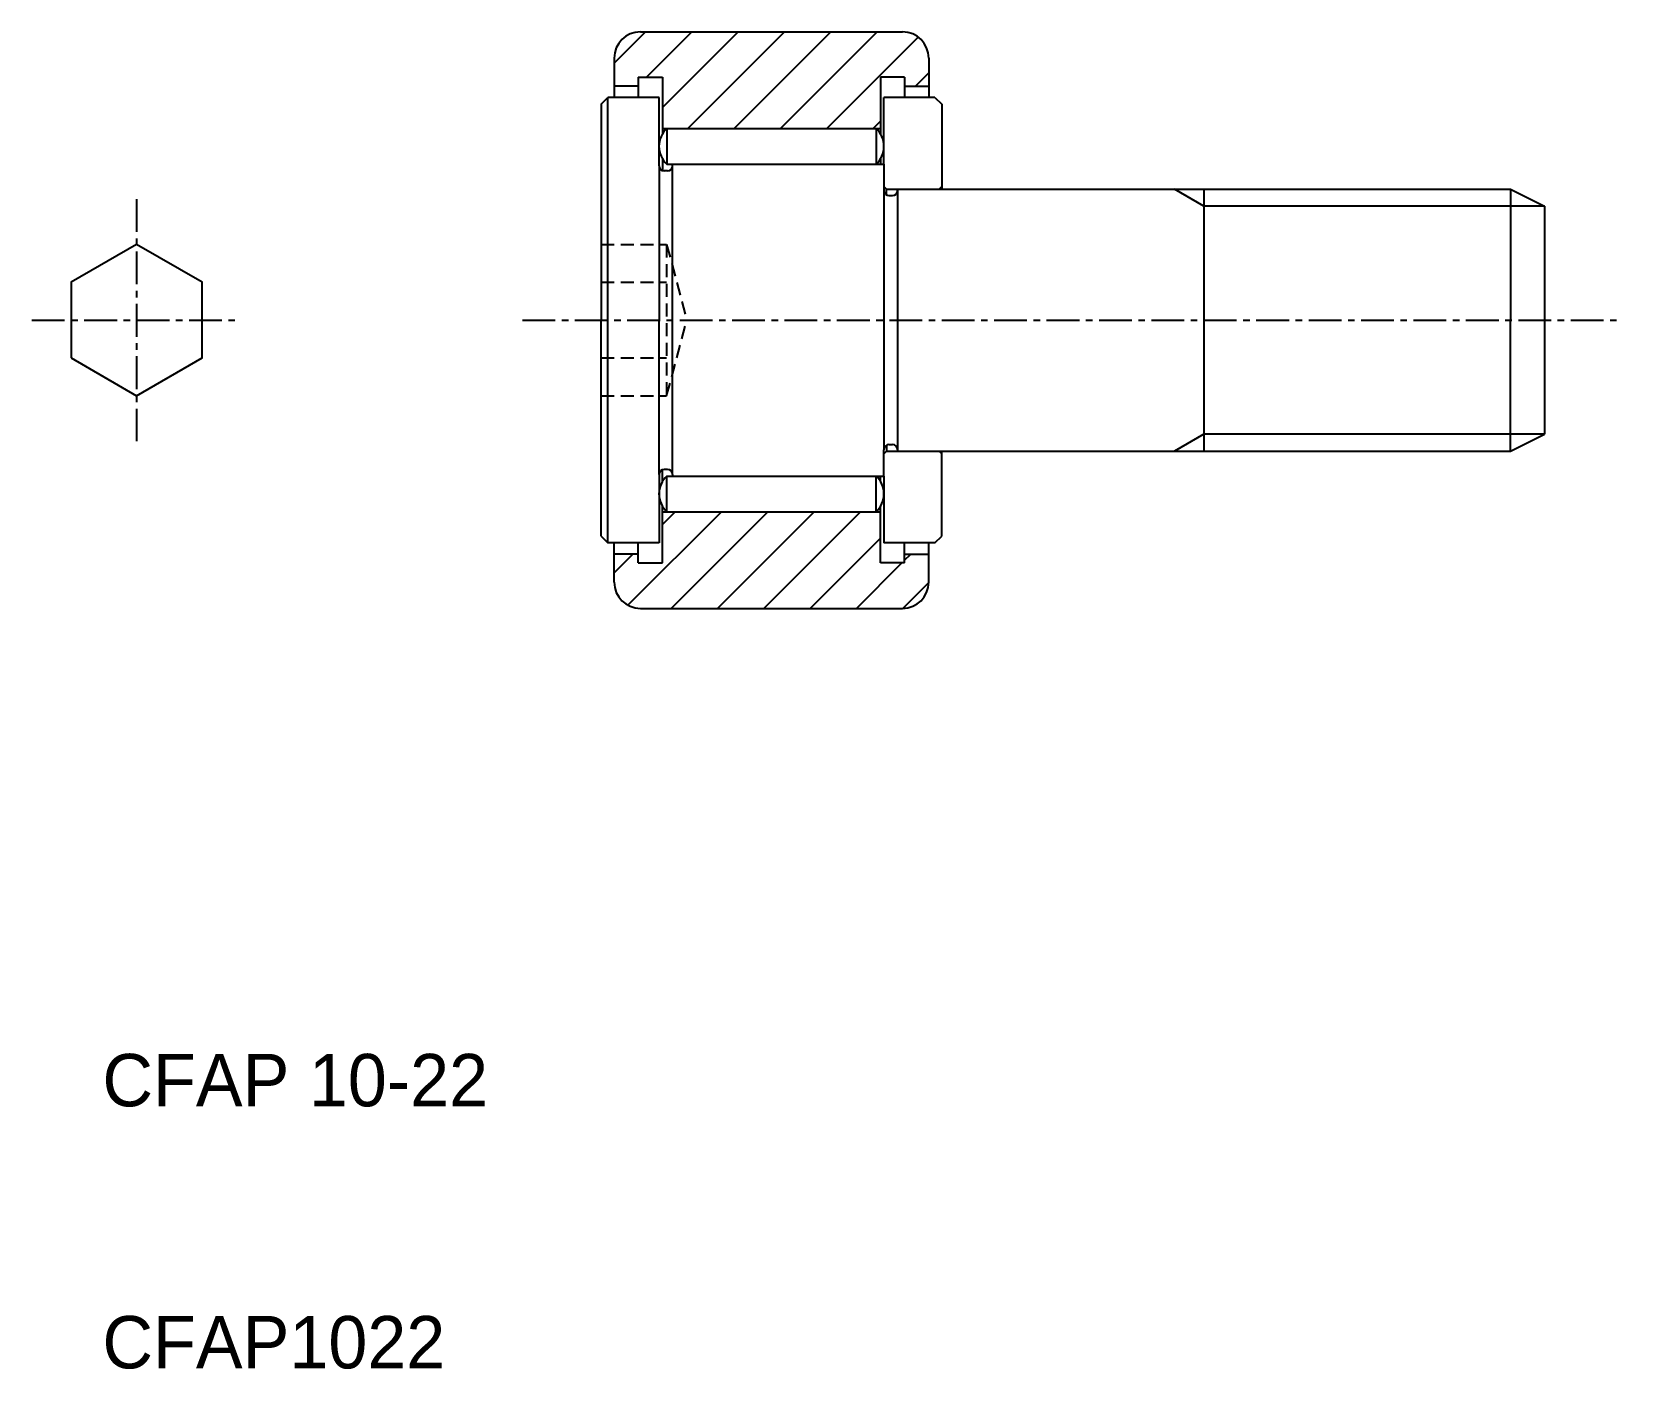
# Model space of a CAD drawing. Extents: x 133.5 to 194.2, y 80.6 to 131.7.
import ezdxf

# ---------------------------------------------------------------- set-up
doc = ezdxf.new("R2010")
doc.units = 0
doc.linetypes.add('CENTER', pattern=[2, 1.25, -0.25, 0.25, -0.25])
doc.linetypes.add('DASHED', pattern=[0.75, 0.5, -0.25])
doc.layers.get('0').update_dxf_attribs({"linetype": 'CONTINUOUS'})
doc.layers.add('CENTER', color=1, linetype='CENTER')

# ---------------------------------------------------------------- blocks, each defined once
blk = doc.blocks.new('*X25')
at = {"color": 0, "linetype": 'CONTINUOUS'}
for p, q in [((51.026, -51.505), (54.596, -47.934)), ((52.34, -48.423), (52.829, -47.934)), ((52.674, -51.624), (56.364, -47.934)), ((54.442, -51.624), (58.132, -47.934)), ((56.21, -51.624), (59.9, -47.934)), ((57.977, -51.624), (60.66, -48.942)), ((50.5, -50.263), (51.214, -49.549)), ((61.58, -49.789), (61.82, -49.549)), ((59.745, -51.624), (61.48, -49.889)), ((61.513, -51.624), (62.5, -50.637))]:
    blk.add_line(p, q, dxfattribs=at)
blk = doc.blocks.new('*X24')
at = {"color": 0, "linetype": 'CONTINUOUS'}
for p, q in [((50.5, -30.817), (51.693, -29.624)), ((51.726, -31.359), (53.461, -29.624)), ((52.34, -32.513), (55.229, -29.624)), ((53.306, -33.314), (56.996, -29.624)), ((55.074, -33.314), (58.764, -29.624)), ((56.842, -33.314), (60.532, -29.624)), ((58.61, -33.314), (62.1, -29.824)), ((61.992, -31.699), (62.5, -31.192)), ((51.386, -31.699), (51.42, -31.665)), ((60.377, -33.314), (60.66, -33.032))]:
    blk.add_line(p, q, dxfattribs=at)

msp = doc.modelspace()

# ---------------------------------------------------------------- linework, layer by layer
at = {"color": 7, "linetype": 'CONTINUOUS'}
for p, q in [((156.736, 131.668), (166.736, 131.668)), ((155.736, 130.668), (155.736, 129.168)), ((167.736, 130.668), (167.736, 129.168)), ((156.656, 129.593), (155.736, 129.593)), ((156.656, 129.933), (156.656, 129.168)), ((156.656, 129.933), (157.576, 129.933)), ((157.576, 129.933), (157.576, 127.769)), ((166.816, 129.933), (165.896, 129.933)), ((165.896, 129.933), (165.896, 127.769)), ((166.816, 129.933), (166.816, 129.168)), ((166.816, 129.593), (167.736, 129.593)), ((155.236, 128.908), (155.496, 129.168)), ((155.236, 128.908), (155.236, 120.668)), ((155.496, 112.168), (155.496, 129.168)), ((157.446, 129.168), (155.496, 129.168)), ((157.446, 126.558), (157.446, 129.168)), ((167.976, 129.168), (166.026, 129.168)), ((166.026, 126.618), (166.026, 129.168)), ((167.976, 129.168), (168.236, 128.908)), ((168.236, 128.908), (168.236, 125.668)), ((157.576, 127.978), (165.896, 127.978)), ((157.576, 127.978), (157.746, 127.978)), ((157.746, 127.978), (157.746, 126.618)), ((165.726, 127.978), (165.896, 127.978)), ((165.726, 127.978), (165.726, 126.618)), ((157.446, 126.558), (157.446, 120.668)), ((157.576, 126.826), (157.576, 126.374)), ((157.771, 126.363), (157.641, 126.363)), ((157.746, 126.618), (165.726, 126.618)), ((157.966, 126.558), (157.966, 126.618)), ((157.966, 114.778), (157.966, 126.558)), ((165.726, 126.618), (166.026, 126.618)), ((165.896, 126.826), (165.896, 126.618)), ((166.026, 126.618), (166.026, 125.613)), ((166.126, 125.668), (166.026, 125.768)), ((168.136, 125.668), (168.236, 125.768)), ((166.026, 125.613), (166.026, 115.723)), ((166.126, 125.442), (166.126, 125.668)), ((166.126, 125.668), (166.546, 125.668)), ((166.221, 125.418), (166.351, 125.418)), ((166.546, 125.668), (189.936, 125.668)), ((166.546, 125.613), (166.546, 125.668)), ((166.546, 125.613), (166.546, 115.723)), ((178.236, 125.668), (178.236, 115.668)), ((189.936, 125.668), (189.936, 120.668)), ((189.936, 125.668), (191.236, 125.018)), ((191.236, 125.018), (191.236, 116.318)), ((155.236, 112.428), (155.236, 120.668)), ((157.446, 114.778), (157.446, 120.668)), ((189.936, 115.668), (189.936, 120.668)), ((189.936, 115.668), (191.236, 116.318)), ((166.026, 114.718), (166.026, 115.723)), ((166.126, 115.668), (166.026, 115.568)), ((166.126, 115.893), (166.126, 115.668)), ((166.126, 115.668), (166.546, 115.668)), ((166.221, 115.918), (166.351, 115.918)), ((166.546, 115.723), (166.546, 115.668)), ((166.546, 115.668), (189.936, 115.668)), ((168.136, 115.668), (168.236, 115.568)), ((168.236, 112.428), (168.236, 115.668)), ((157.446, 114.778), (157.446, 112.168)), ((157.576, 114.509), (157.576, 114.961)), ((157.771, 114.973), (157.641, 114.973)), ((157.966, 114.778), (157.966, 114.718)), ((157.746, 114.718), (165.726, 114.718)), ((157.746, 113.358), (157.746, 114.718)), ((165.726, 113.358), (165.726, 114.718)), ((165.726, 114.718), (166.026, 114.718)), ((165.896, 114.509), (165.896, 114.718)), ((166.026, 114.718), (166.026, 112.168)), ((157.576, 111.403), (157.576, 113.566)), ((165.896, 111.403), (165.896, 113.566)), ((157.576, 113.358), (165.896, 113.358)), ((157.576, 113.358), (157.746, 113.358)), ((165.726, 113.358), (165.896, 113.358)), ((155.236, 112.428), (155.496, 112.168)), ((167.976, 112.168), (168.236, 112.428)), ((157.446, 112.168), (155.496, 112.168)), ((155.736, 110.668), (155.736, 112.168)), ((156.656, 111.743), (155.736, 111.743)), ((156.656, 111.403), (156.656, 112.168)), ((167.976, 112.168), (166.026, 112.168)), ((166.816, 111.403), (166.816, 112.168)), ((166.816, 111.743), (167.736, 111.743)), ((167.736, 110.668), (167.736, 112.168)), ((156.656, 111.403), (157.576, 111.403)), ((166.816, 111.403), (165.896, 111.403)), ((156.736, 109.668), (166.736, 109.668))]:
    msp.add_line(p, q, dxfattribs=at)
at = {"color": 3, "linetype": 'CONTINUOUS'}
for p, q in [((178.236, 125.018), (177.11, 125.668)), ((191.236, 125.018), (178.236, 125.018)), ((178.236, 116.318), (177.11, 115.668)), ((191.236, 116.318), (178.236, 116.318))]:
    msp.add_line(p, q, dxfattribs=at)
at = {"color": 3, "linetype": 'DASHED'}
for p, q in [((155.236, 123.554), (157.736, 123.554)), ((157.736, 123.554), (157.736, 117.781)), ((157.736, 123.554), (158.509, 120.668)), ((155.236, 122.111), (157.736, 122.111)), ((157.736, 117.781), (158.509, 120.668)), ((155.236, 119.224), (157.736, 119.224)), ((155.236, 117.781), (157.736, 117.781))]:
    msp.add_line(p, q, dxfattribs=at)
at = {"color": 7, "linetype": 'CONTINUOUS'}
msp.add_lwpolyline([(135.014, 119.224), (137.514, 117.781), (140.014, 119.224), (140.014, 122.111), (137.514, 123.554), (135.014, 122.111)], close=True, dxfattribs=at)
for centre, radius, start, end in [((156.736, 130.668), 1, 90, 180), ((166.736, 130.668), 1, 0, 90), ((158.366, 127.298), 0.921, 132.38811, 227.61189), ((165.105, 127.298), 0.921, 312.38811, 47.61189), ((157.641, 126.558), 0.195, 180, 270), ((157.771, 126.558), 0.195, 270, 0), ((166.221, 125.613), 0.195, 180, 270), ((166.351, 125.613), 0.195, 270, 0), ((166.221, 115.723), 0.195, 90, 180), ((166.351, 115.723), 0.195, 0, 90), ((157.641, 114.778), 0.195, 90, 180), ((157.771, 114.778), 0.195, 0, 90), ((158.366, 114.038), 0.921, 132.38811, 227.61189), ((165.105, 114.038), 0.921, 312.38811, 47.61189), ((156.736, 110.668), 1, 180, 270), ((166.736, 110.668), 1, 270, 0)]:
    msp.add_arc(centre, radius, start, end, dxfattribs=at)
at = {"layer": 'CENTER', "color": 1, "linetype": 'CENTER'}
for p, q in [((137.514, 125.286), (137.514, 116.049)), ((133.514, 120.668), (141.514, 120.668)), ((152.236, 120.668), (194.236, 120.668))]:
    msp.add_line(p, q, dxfattribs=at)

# ---------------------------------------------------------------- block references
at = {"color": 3, "linetype": 'CONTINUOUS'}
for name in ['*X24', '*X25']:
    msp.add_blockref(name, (105.236, 161.292), dxfattribs=at)

# ---------------------------------------------------------------- texts
at = {"color": 7, "linetype": 'CONTINUOUS'}
for s, p in [('CFAP 10-22', (136.208, 90.668)), ('CFAP1022', (136.208, 80.668))]:
    msp.add_text(s, height=2, dxfattribs=at).set_placement(p)

doc.saveas('drawing.dxf')
